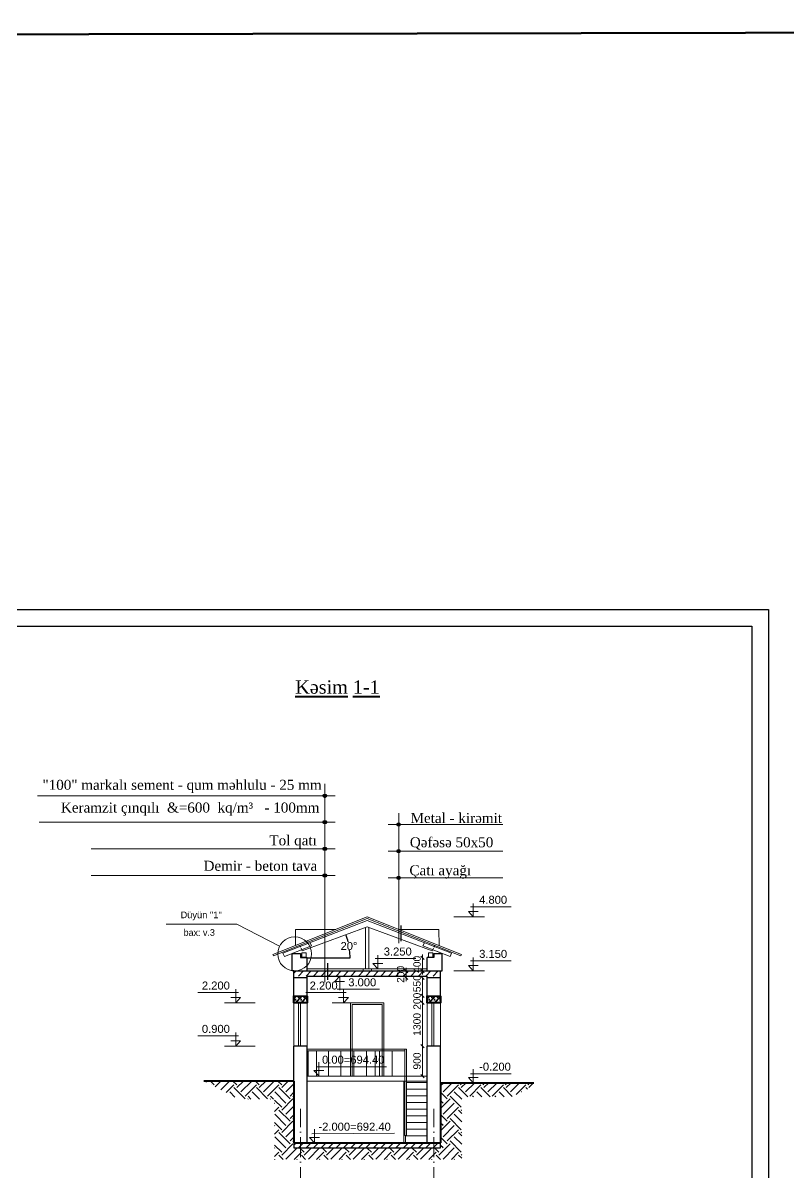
# Model space of a CAD drawing. Header units: millimetres. Extents: x 120281 to 1416367021, y -641565767 to 918373.
# Drawn here: x 512227 to 535176, y 723138 to 757603 of the extents above; entities that cross this region are included whole.
import ezdxf

# ---------------------------------------------------------------- set-up
doc = ezdxf.new("R2010")
doc.units = ezdxf.units.MM
doc.linetypes.add('ACAD_ISO02W100', pattern=[15, 12, -3])
doc.linetypes.add('ACAD_ISO10W100', pattern=[18, 12, -3, 0, -3])
for name, color, linetype, lineweight in [('Layer2', 7, 'Continuous', 13), ('аракясмя', 130, 'Continuous', 20), ('колонна', 50, 'Continuous', 40), ('ось', 20, 'ACAD_ISO02W100', 0), ('размер', 90, 'Continuous', 40), ('размер2', 210, 'Continuous', 15), ('размер_Ном._пера__1', 7, 'Continuous', 15), ('стены', 32, 'Continuous', 40)]:
    doc.layers.add(name, color=color, linetype=linetype, lineweight=lineweight)
doc.styles.add('Arial AzLat', font='AZLTM.TTF', dxfattribs={"height": 300})
doc.styles.get("Standard").update_dxf_attribs({"font": 'arial.ttf'})
doc.styles.add('Times New  Roman', font='times.ttf')
doc.styles.add('Times New Roman', font='times.ttf', dxfattribs={"height": 300})
doc.dimstyles.new('Farid 250', dxfattribs={"dimtxt": 220, "dimasz": 100, "dimexe": 100, "dimexo": 300, "dimgap": 50, "dimtad": 1, "dimdec": 0, "dimzin": 0, "dimdsep": 46, "dimtxsty": 'Standard', "dimblk": 'OBLIQUE', "dimcen": 10, "dimse1": 1, "dimse2": 1, "dimclrd": 256, "dimclre": 1, "dimclrt": 1, "dimadec": 0, "dimazin": 0, "dimtfac": 1, "dimtdec": 0, "dimtix": 1, "dimtmove": 1, "dimatfit": 2, "dimldrblk": 'ARCHTICK', "dimfxl": 1, "dimtolj": 1, "dimtzin": 0, "dimlwd": -1, "dimlwe": 9, "dimarcsym": 0})
doc.dimstyles.get("Standard").update_dxf_attribs({"dimtxt": 0.18, "dimasz": 0.18, "dimexe": 0.18, "dimexo": 0.0625, "dimgap": 0.09, "dimtad": 0, "dimtih": 1, "dimtoh": 1, "dimdec": 4, "dimzin": 0, "dimdsep": 46, "dimtxsty": 'Standard', "dimcen": 0.09, "dimadec": 0, "dimazin": 0, "dimtfac": 1, "dimtdec": 4, "dimtofl": 0, "dimtmove": 0, "dimatfit": 3, "dimfxl": 1, "dimtolj": 1, "dimtzin": 0, "dimarcsym": 0})

# ---------------------------------------------------------------- blocks, each defined once
blk = doc.blocks.new('*D269')
at = {"color": 0, "linetype": 'Continuous', "lineweight": -2, "transparency": 16777216}
blk.add_line((520754, 729567), (522038, 729567), dxfattribs=at)
for start, end in [(13.6867, 20.1495), (0.0052, 6.508)]:
    blk.add_arc((520049, 729567), 1990, start, end, dxfattribs=at)
at = {"color": 0, "linetype": 'Continuous', "lineweight": 53, "transparency": 16777216}
for points in [[(521916, 730253), (521916, 730253), (521916, 730253)], [(522038, 729567), (522038, 729567), (522038, 729567)]]:
    blk.add_solid(points, dxfattribs=at)
at = {"layer": 'Defpoints', "color": 0, "linetype": 'Continuous', "lineweight": 53, "transparency": 16777216}
for p in [(522554, 730487), (520607, 729772), (522024, 729800), (520554, 729567), (520754, 729567)]:
    blk.add_point(p, dxfattribs=at)
at = {"color": 0, "linetype": 'Continuous', "lineweight": 13, "transparency": 16777216, "insert": (522007, 729915), "char_height": 240, "attachment_point": 5}
blk.add_mtext('\\A1;20°', dxfattribs=at)
blk = doc.blocks.new('_Oblique')
at = {"color": 0, "linetype": 'ByBlock', "lineweight": -2}
blk.add_line((-0.5, -0.5), (0.5, 0.5), dxfattribs=at)
blk = doc.blocks.new('*D320')
at = {"layer": 'Defpoints', "color": 0, "lineweight": 53, "transparency": 16777216}
for p in [(524210, 726917), (524354, 726917), (524354, 726017)]:
    blk.add_point(p, dxfattribs=at)
at = {"layer": 'размер_Ном._пера__1', "transparency": 16777216}
blk.add_line((524210, 726017), (524210, 726917), dxfattribs=at)
at = {"layer": 'размер_Ном._пера__1', "transparency": 16777216, "xscale": 100, "yscale": 100, "zscale": 100}
for p, rotation in [((524210, 726917), 90), ((524210, 726017), 270)]:
    blk.add_blockref('_Oblique', p, dxfattribs=dict(at, rotation=rotation))
at = {"layer": 'размер_Ном._пера__1', "color": 1, "transparency": 16777216, "insert": (524048, 726467), "char_height": 220, "attachment_point": 5, "rotation": 90}
blk.add_mtext('\\A1;900', dxfattribs=at)
blk = doc.blocks.new('_ArchTick')
at = {"color": 0, "linetype": 'ByBlock', "const_width": 0.15}
blk.add_lwpolyline([(-0.5, -0.5), (0.5, 0.5)], dxfattribs=at)
blk = doc.blocks.new('*D321')
at = {"layer": 'Defpoints', "color": 0, "lineweight": 53, "transparency": 16777216}
for p in [(524210, 728217), (524354, 728217), (524354, 726917)]:
    blk.add_point(p, dxfattribs=at)
at = {"layer": 'размер_Ном._пера__1', "transparency": 16777216}
blk.add_line((524210, 726917), (524210, 728217), dxfattribs=at)
at = {"layer": 'размер_Ном._пера__1', "transparency": 16777216, "xscale": 100, "yscale": 100, "zscale": 100}
for p, rotation in [((524210, 728217), 90), ((524210, 726917), 270)]:
    blk.add_blockref('_Oblique', p, dxfattribs=dict(at, rotation=rotation))
at = {"layer": 'размер_Ном._пера__1', "color": 1, "transparency": 16777216, "insert": (524047, 727567), "char_height": 220, "attachment_point": 5, "rotation": 90}
blk.add_mtext('\\A1;1300', dxfattribs=at)
blk = doc.blocks.new('*D322')
at = {"layer": 'Defpoints', "color": 0, "lineweight": 53, "transparency": 16777216}
for p in [(524210, 728418), (524354, 728418), (524354, 728217)]:
    blk.add_point(p, dxfattribs=at)
at = {"layer": 'размер_Ном._пера__1', "transparency": 16777216}
blk.add_line((524210, 728217), (524210, 728418), dxfattribs=at)
at = {"layer": 'размер_Ном._пера__1', "transparency": 16777216, "xscale": 100, "yscale": 100, "zscale": 100}
for p, rotation in [((524210, 728418), 90), ((524210, 728217), 270)]:
    blk.add_blockref('_Oblique', p, dxfattribs=dict(at, rotation=rotation))
at = {"layer": 'размер_Ном._пера__1', "color": 1, "transparency": 16777216, "insert": (524048, 728261), "char_height": 220, "attachment_point": 5, "rotation": 90}
blk.add_mtext('\\A1;200', dxfattribs=at)
blk = doc.blocks.new('*D323')
at = {"layer": 'Defpoints', "color": 0, "lineweight": 53, "transparency": 16777216}
for p in [(524210, 728967), (524356, 728967), (524354, 728418)]:
    blk.add_point(p, dxfattribs=at)
at = {"layer": 'размер_Ном._пера__1', "transparency": 16777216}
blk.add_line((524210, 728418), (524210, 728967), dxfattribs=at)
at = {"layer": 'размер_Ном._пера__1', "transparency": 16777216, "xscale": 100, "yscale": 100, "zscale": 100}
for p, rotation in [((524210, 728967), 90), ((524210, 728418), 270)]:
    blk.add_blockref('_Oblique', p, dxfattribs=dict(at, rotation=rotation))
at = {"layer": 'размер_Ном._пера__1', "color": 1, "transparency": 16777216, "insert": (524048, 728787), "char_height": 220, "attachment_point": 5, "rotation": 90}
blk.add_mtext('\\A1;550', dxfattribs=at)
blk = doc.blocks.new('*D283')
at = {"layer": 'Defpoints', "color": 0, "lineweight": 53, "transparency": 16777216}
for p in [(523719, 729167), (523863, 729167), (523865, 728967)]:
    blk.add_point(p, dxfattribs=at)
at = {"layer": 'размер_Ном._пера__1', "transparency": 16777216}
for p, q in [((523719, 729167), (523719, 729267)), ((523719, 728967), (523719, 729167)), ((523719, 728967), (523719, 728867))]:
    blk.add_line(p, q, dxfattribs=at)
at = {"layer": 'размер_Ном._пера__1', "transparency": 16777216, "xscale": 100, "yscale": 100, "zscale": 100}
for p, rotation in [((523719, 729167), 270), ((523719, 728967), 90)]:
    blk.add_blockref('_Oblique', p, dxfattribs=dict(at, rotation=rotation))
at = {"layer": 'размер_Ном._пера__1', "color": 1, "transparency": 16777216, "insert": (523557, 729067), "char_height": 220, "attachment_point": 5, "rotation": 90}
blk.add_mtext('\\A1;200', dxfattribs=at)
blk = doc.blocks.new('*D324')
at = {"layer": 'Defpoints', "color": 0, "lineweight": 53, "transparency": 16777216}
for p in [(524210, 729567), (524356, 729567), (524354, 729167)]:
    blk.add_point(p, dxfattribs=at)
at = {"layer": 'размер_Ном._пера__1', "transparency": 16777216}
for p, q in [((524210, 729567), (524210, 729667)), ((524210, 729167), (524210, 729567)), ((524210, 729167), (524210, 729067))]:
    blk.add_line(p, q, dxfattribs=at)
at = {"layer": 'размер_Ном._пера__1', "transparency": 16777216, "xscale": 100, "yscale": 100, "zscale": 100}
for p, rotation in [((524210, 729567), 270), ((524210, 729167), 90)]:
    blk.add_blockref('_Oblique', p, dxfattribs=dict(at, rotation=rotation))
at = {"layer": 'размер_Ном._пера__1', "color": 1, "transparency": 16777216, "insert": (524048, 729367), "char_height": 220, "attachment_point": 5, "rotation": 90}
blk.add_mtext('\\A1;400', dxfattribs=at)

msp = doc.modelspace()

# ---------------------------------------------------------------- hatches: boundary and pattern name
at = {"lineweight": 30}
h = msp.add_hatch(dxfattribs=at)
h.set_pattern_fill('ANSI31', color=256, scale=50)
h.set_pattern_definition([(45, (155746.38, -85417.65), (-112.253202, 112.253202), [])])
h.paths.add_polyline_path([(520553.07981, 729167.2852), (520353.8915, 729167.2852), (520353.8915, 729017.2852), (520553.07981, 729017.2852)])
h.paths.add_polyline_path([(524553.07981, 729167.2852), (520553.07981, 729167.2852), (520553.07981, 729017.2852), (524553.07981, 729017.2852)])
h.paths.add_polyline_path([(524753.8915, 729167.2852), (524553.07981, 729167.2852), (524553.07981, 729017.2852), (524753.8915, 729017.2852)])
h = msp.add_hatch(dxfattribs=at)
h.set_pattern_fill('ANSI31', color=256, scale=50)
h.set_pattern_definition([(45, (155746.38, -90567.65), (-112.253202, 112.253202), [])])
h.paths.add_polyline_path([(520553.07981, 724017.2852), (520353.8915, 724017.2852), (520353.8915, 723867.2852), (520553.07981, 723867.2852)])
h.paths.add_polyline_path([(524553.07981, 724017.2852), (520553.07981, 724017.2852), (520553.07981, 723867.2852), (524553.07981, 723867.2852)])
h.paths.add_polyline_path([(524753.8915, 724017.2852), (524553.07981, 724017.2852), (524553.07981, 723867.2852), (524753.8915, 723867.2852)])
at = {"layer": 'размер'}
h = msp.add_hatch(color=0, dxfattribs=at)
h.paths.add_polyline_path([(521284.36733, 734464.93083, -0.4142135624), (521324.37485, 734424.92331), (521284.36733, 734424.92331)])
h.paths.add_polyline_path([(521284.36733, 734464.93083), (521284.36733, 734424.92331), (521244.35981, 734424.92331, -0.4142135624)])
h.paths.add_polyline_path([(521244.35981, 734424.92331), (521284.36733, 734424.92331), (521284.36733, 734384.91579, -0.4142135624)])
h.paths.add_polyline_path([(521284.36733, 734424.92331), (521324.37485, 734424.92331, -0.4142135624), (521284.36733, 734384.91579)])
h = msp.add_hatch(color=0, dxfattribs=at)
h.paths.add_polyline_path([(521284.36733, 733672.92703, -0.4142135624), (521324.37485, 733632.91951), (521284.36733, 733632.91951)])
h.paths.add_polyline_path([(521284.36733, 733672.92703), (521284.36733, 733632.91951), (521244.35981, 733632.91951, -0.4142135624)])
h.paths.add_polyline_path([(521244.35981, 733632.91951), (521284.36733, 733632.91951), (521284.36733, 733592.91199, -0.4142135624)])
h.paths.add_polyline_path([(521284.36733, 733632.91951), (521324.37485, 733632.91951, -0.4142135624), (521284.36733, 733592.91199)])
h = msp.add_hatch(color=0, dxfattribs=at)
h.paths.add_polyline_path([(523497.11615, 733603.73534, 0.4142135624), (523457.10863, 733563.72782), (523497.11615, 733563.72782)])
h.paths.add_polyline_path([(523497.11615, 733603.73534), (523497.11615, 733563.72782), (523537.12367, 733563.72782, 0.4142135624)])
h.paths.add_polyline_path([(523537.12367, 733563.72782), (523497.11615, 733563.72782), (523497.11615, 733523.7203, 0.4142135624)])
h.paths.add_polyline_path([(523497.11615, 733563.72782), (523457.10863, 733563.72782, 0.4142135624), (523497.11615, 733523.7203)])
h = msp.add_hatch(color=0, dxfattribs=at)
h.paths.add_polyline_path([(521284.36733, 732872.77663, -0.4142135624), (521324.37485, 732832.76911), (521284.36733, 732832.76911)])
h.paths.add_polyline_path([(521284.36733, 732872.77663), (521284.36733, 732832.76911), (521244.35981, 732832.76911, -0.4142135624)])
h.paths.add_polyline_path([(521244.35981, 732832.76911), (521284.36733, 732832.76911), (521284.36733, 732792.76159, -0.4142135624)])
h.paths.add_polyline_path([(521284.36733, 732832.76911), (521324.37485, 732832.76911, -0.4142135624), (521284.36733, 732792.76159)])
h = msp.add_hatch(color=0, dxfattribs=at)
h.paths.add_polyline_path([(523497.11615, 732803.58494, 0.4142135624), (523457.10863, 732763.57742), (523497.11615, 732763.57742)])
h.paths.add_polyline_path([(523497.11615, 732803.58494), (523497.11615, 732763.57742), (523537.12367, 732763.57742, 0.4142135624)])
h.paths.add_polyline_path([(523537.12367, 732763.57742), (523497.11615, 732763.57742), (523497.11615, 732723.5699, 0.4142135624)])
h.paths.add_polyline_path([(523497.11615, 732763.57742), (523457.10863, 732763.57742, 0.4142135624), (523497.11615, 732723.5699)])
h = msp.add_hatch(color=0, dxfattribs=at)
h.paths.add_polyline_path([(521284.36733, 732072.62623, -0.4142135624), (521324.37485, 732032.61871), (521284.36733, 732032.61871)])
h.paths.add_polyline_path([(521284.36733, 732072.62623), (521284.36733, 732032.61871), (521244.35981, 732032.61871, -0.4142135624)])
h.paths.add_polyline_path([(521244.35981, 732032.61871), (521284.36733, 732032.61871), (521284.36733, 731992.61119, -0.4142135624)])
h.paths.add_polyline_path([(521284.36733, 732032.61871), (521324.37485, 732032.61871, -0.4142135624), (521284.36733, 731992.61119)])
h = msp.add_hatch(color=0, dxfattribs=at)
h.paths.add_polyline_path([(523497.11615, 732003.43454, 0.4142135624), (523457.10863, 731963.42702), (523497.11615, 731963.42702)])
h.paths.add_polyline_path([(523497.11615, 732003.43454), (523497.11615, 731963.42702), (523537.12367, 731963.42702, 0.4142135624)])
h.paths.add_polyline_path([(523537.12367, 731963.42702), (523497.11615, 731963.42702), (523497.11615, 731923.4195, 0.4142135624)])
h.paths.add_polyline_path([(523497.11615, 731963.42702), (523457.10863, 731963.42702, 0.4142135624), (523497.11615, 731923.4195)])
h = msp.add_hatch(dxfattribs=at)
h.set_pattern_fill('SACNCR', color=0, scale=50, angle=180, style=0)
h.set_pattern_definition([(225, (936304.97, 927754.93), (84.1899, -84.1899), []), (225, (936220.78, 927754.93), (84.1899, -84.1899), [0, -119.0625])])
h.paths.add_polyline_path([(520553.8915, 728417.48015), (520353.8915, 728417.67201), (520353.8915, 728417.2852), (520553.8915, 728417.2852)])
h.paths.add_polyline_path([(520753.8915, 728417.28829), (520553.8915, 728417.48015), (520553.8915, 728417.2852), (520753.8915, 728417.2852)])
h.paths.add_polyline_path([(520753.8915, 728417.2852), (520553.8915, 728417.2852), (520553.8915, 728217.2852), (520753.8915, 728217.2852)])
h.paths.add_polyline_path([(520553.8915, 728417.2852), (520353.8915, 728417.2852), (520353.8915, 728217.2852), (520553.8915, 728217.2852)])
h = msp.add_hatch(dxfattribs=at)
h.set_pattern_fill('SACNCR', color=0, scale=50, angle=180, style=0)
h.set_pattern_definition([(225, (940304.97, 927754.93), (84.1899, -84.1899), []), (225, (940220.78, 927754.93), (84.1899, -84.1899), [0, -119.0625])])
h.paths.add_polyline_path([(524553.8915, 728417.48015), (524353.8915, 728417.67201), (524353.8915, 728417.2852), (524553.8915, 728417.2852)])
h.paths.add_polyline_path([(524753.8915, 728417.28829), (524553.8915, 728417.48015), (524553.8915, 728417.2852), (524753.8915, 728417.2852)])
h.paths.add_polyline_path([(524753.8915, 728417.2852), (524553.8915, 728417.2852), (524553.8915, 728217.2852), (524753.8915, 728217.2852)])
h.paths.add_polyline_path([(524553.8915, 728417.2852), (524353.8915, 728417.2852), (524353.8915, 728217.2852), (524553.8915, 728217.2852)])
at = {"layer": 'размер', "lineweight": 25}
h = msp.add_hatch(dxfattribs=at)
h.set_pattern_fill('EARTH', color=0, scale=75, angle=45)
h.set_pattern_definition([(45, (566039.28, 2472524.1), (6e-14, 673.51921), [476.25, -476.25]), (45, (565913, 2472650.4), (6e-14, 673.51921), [476.25, -476.25]), (45, (565786.7, 2472776.7), (6e-14, 673.51921), [476.25, -476.25]), (135, (565786.7, 2472860.87), (-673.51921, 6e-14), [476.25, -476.25]), (135, (565913, 2472987.15), (-673.51921, 6e-14), [476.25, -476.25]), (135, (566039.28, 2473113.44), (-673.51921, 6e-14), [476.25, -476.25])])
h.paths.add_polyline_path([(517652.13936, 725867.2852), (520353.8915, 725867.2852), (520353.8915, 723867.2852), (524753.8915, 723867.2852), (524753.8915, 725817.2852), (527751.78057, 725817.2852), (526873.88806, 725388.53442), (525388.90111, 725388.53442), (525388.90111, 723518.03762), (519773.06913, 723518.03762), (519773.06913, 725326.69982), (518701.45588, 725326.69982)])

# ---------------------------------------------------------------- linework, layer by layer
at = {"color": 0, "linetype": 'Continuous', "lineweight": 5}
for p, q in [((526868.68186, 731092.48047), (525656.3831, 731092.48047)), ((525736.3831, 731191.33076), (525736.3831, 730789.41588)), ((525736.3831, 730789.41588), (525587.55874, 730949.41588)), ((525587.55874, 730949.41588), (525882.94405, 730949.41588)), ((522875.03152, 729639.03086), (522875.03152, 729237.11599)), ((522875.03152, 729237.11599), (522726.20716, 729397.11599)), ((522726.20716, 729397.11599), (523021.59247, 729397.11599)), ((524007.33028, 729540.18058), (522795.03152, 729540.18058)), ((525736.3831, 729167.2852), (525587.55874, 729327.2852)), ((525587.55874, 729327.2852), (525882.94405, 729327.2852)), ((526868.68186, 729470.34979), (525656.3831, 729470.34979)), ((525736.3831, 729569.20007), (525736.3831, 729167.2852)), ((521728.4057, 729017.2852), (521579.58134, 728857.2852)), ((521728.4057, 728595.28394), (521728.4057, 729017.2852)), ((518607.82994, 728619.20007), (518607.82994, 728217.2852)), ((521579.58134, 728857.2852), (521874.96665, 728857.2852)), ((522921.87491, 728623.98294), (521648.4057, 728623.98294)), ((521840.47176, 728619.20007), (521840.47176, 728217.2852)), ((517475.53118, 728520.34979), (518687.82994, 728520.34979)), ((518756.6543, 728377.2852), (518461.26899, 728377.2852)), ((518607.82994, 728217.2852), (518756.6543, 728377.2852)), ((520708.173, 728520.34979), (521920.47176, 728520.34979)), ((521989.29612, 728377.2852), (521693.91081, 728377.2852)), ((521840.47176, 728217.2852), (521989.29612, 728377.2852)), ((518607.82994, 727319.20007), (518607.82994, 726917.2852)), ((517475.53118, 727220.34979), (518687.82994, 727220.34979)), ((518756.6543, 727077.2852), (518461.26899, 727077.2852)), ((518607.82994, 726917.2852), (518756.6543, 727077.2852)), ((523132.10246, 726295.6943), (521023.3662, 726295.6943)), ((521103.3662, 726428.94322), (521103.3662, 726027.02835)), ((525736.3831, 726219.20007), (525736.3831, 725817.2852)), ((521103.3662, 726027.02835), (520954.54184, 726187.02835)), ((520954.54184, 726187.02835), (521249.92715, 726187.02835)), ((525736.3831, 725817.2852), (525587.55874, 725977.2852)), ((525587.55874, 725977.2852), (525882.94405, 725977.2852)), ((526868.68186, 726085.95115), (525656.3831, 726085.95115)), ((520971.07515, 724017.2852), (520822.25079, 724177.2852)), ((520822.25079, 724177.2852), (521117.63609, 724177.2852)), ((523367.71051, 724301.17669), (520891.07515, 724285.95115)), ((520971.07515, 724419.20007), (520971.07515, 724017.2852))]:
    msp.add_line(p, q, dxfattribs=at)
at = {"color": 0, "linetype": 'Continuous', "lineweight": 13}
for p, q in [((519724.50901, 729664.76158), (522554.77668, 730789.41588)), ((519744.30929, 729622.11073), (522554.77668, 730737.57292)), ((520024.14138, 729700.17733), (522554.77668, 730685.72996)), ((525385.04436, 729664.76158), (522554.77668, 730789.41588)), ((525365.24407, 729622.11073), (522554.77668, 730737.57292)), ((525085.41198, 729700.17733), (522554.77668, 730685.72996)), ((520404.51214, 730416.4429), (520397.65558, 729932.24766)), ((521616.16526, 730416.4429), (520404.51214, 730416.4429)), ((520606.87022, 729772.2156), (522554.77668, 730487.24154)), ((524502.68314, 729772.2156), (522554.77668, 730487.24154)), ((523493.3881, 730416.4429), (524705.04122, 730416.4429)), ((524705.04122, 730416.4429), (524711.89779, 729932.24766)), ((520837.52504, 730016.94854), (520883.7281, 729917.42471)), ((524272.02832, 730016.94854), (524225.82526, 729917.42471)), ((519724.50901, 729664.76158), (519744.30929, 729622.11073)), ((520024.14986, 729700.15907), (520070.35291, 729600.63523)), ((520883.7281, 729917.42471), (520070.35291, 729600.63523)), ((520555.35626, 729883.1794), (520531.06187, 729935.51081)), ((520568.96601, 729853.86327), (520606.87016, 729772.21572)), ((524225.82526, 729917.42471), (525039.20045, 729600.63523)), ((524540.58735, 729853.86327), (524502.6832, 729772.21572)), ((524554.1971, 729883.1794), (524578.49149, 729935.51081)), ((525085.40351, 729700.15907), (525039.20045, 729600.63523)), ((525385.04436, 729664.76158), (525365.24407, 729622.11073))]:
    msp.add_line(p, q, dxfattribs=at)
at = {"color": 0, "linetype": 'Continuous', "lineweight": 9}
for p, q in [((520576.39592, 729575.41238), (520565.49229, 729586.91929)), ((520734.05347, 729575.41238), (520576.39592, 729575.41238)), ((520734.05347, 729575.41238), (520744.9571, 729586.91929)), ((524375.49989, 729575.41238), (524364.59627, 729586.91929)), ((524375.49989, 729575.41238), (524533.15744, 729575.41238)), ((524533.15744, 729575.41238), (524544.06107, 729586.91929))]:
    msp.add_line(p, q, dxfattribs=at)
at = {"color": 244, "lineweight": 53, "true_color": 0x991b1e}
msp.add_lwpolyline([(440324.24024, 757119.90004), (681637.27816, 757603.30928), (681637.27816, 688202.32989), (440324.24024, 687718.92066)], close=True, dxfattribs=at)
at = {"color": 0, "linetype": 'Continuous', "lineweight": 13}
for points in [[(520720.83431, 729710.64549), (520590.80987, 729710.64549), (520590.80987, 729580.62105), (520720.83431, 729580.62105)], [(524388.71906, 729710.64549), (524518.7435, 729710.64549), (524518.7435, 729580.62105), (524388.71906, 729580.62105)]]:
    msp.add_lwpolyline(points, close=True, dxfattribs=at)
at = {"color": 0, "lineweight": 30}
msp.add_lwpolyline([(520353.8915, 723867.2852), (524753.8915, 723867.2852), (524753.8915, 724017.2852), (520353.8915, 724017.2852)], close=True, dxfattribs=at)
at = {"layer": 'Layer2', "color": 0}
for p, q in [((522428.89151, 729167.2852), (522428.89151, 729237.11599)), ((522678.8915, 729237.11599), (522678.8915, 729167.2852))]:
    msp.add_line(p, q, dxfattribs=at)
msp.add_lwpolyline([(522504.58582, 730468.81778), (522504.58582, 729237.11599), (522604.58582, 729237.11599), (522604.58582, 730468.9579)], dxfattribs=at)
at = {"layer": 'аракясмя', "color": 0, "lineweight": 9}
for p, q in [((520489.19932, 728217.2852), (520489.19932, 726917.2852)), ((520553.8915, 728217.2852), (520553.8915, 726917.2852)), ((524489.19932, 728217.2852), (524489.19932, 726917.2852)), ((524553.8915, 728217.2852), (524553.8915, 726917.2852)), ((524553.8915, 728217.2852), (524553.8915, 726917.2852))]:
    msp.add_line(p, q, dxfattribs=at)
at = {"layer": 'колонна', "color": 0}
for points in [[(520353.8915, 728417.67201), (520753.8915, 728417.28829), (520753.8915, 728217.2852), (520353.8915, 728217.2852)], [(524353.8915, 728417.67201), (524753.8915, 728417.28829), (524753.8915, 728217.2852), (524353.8915, 728217.2852)]]:
    msp.add_lwpolyline(points, close=True, dxfattribs=at)
at = {"layer": 'ось', "color": 0, "linetype": 'ACAD_ISO10W100', "ltscale": 50}
for p, q in [((520553.07981, 721782.96267), (520553.07981, 725035.42115)), ((524553.07981, 721782.96267), (524553.07981, 725035.42115))]:
    msp.add_line(p, q, dxfattribs=at)
at = {"layer": 'размер', "color": 0, "lineweight": 20}
for p, q in [((521284.36733, 728832.15865), (521284.36733, 734782.95259)), ((521596.65307, 734424.92331), (512667.60664, 734424.92331)), ((523497.11615, 730001.78585), (523497.11615, 733905.41084)), ((521596.65307, 733632.91951), (512713.36169, 733632.91951)), ((523184.83042, 733563.72782), (526619.79748, 733563.72782)), ((521596.65307, 732832.76911), (514271.97349, 732832.76911)), ((523184.83042, 732763.57742), (526619.79748, 732763.57742)), ((521596.65307, 732032.61871), (514271.97349, 732032.61871)), ((523184.83042, 731963.42702), (526619.79748, 731963.42702)), ((516520.10397, 730570.3071), (518641.27159, 730570.3071)), ((518641.27159, 730570.3071), (519920.63605, 729907.6415)), ((520304.1212, 729691.68219), (520553.9385, 729789.08917)), ((524805.89155, 729691.68219), (524555.61486, 729789.08917)), ((520755.28014, 729237.11599), (524353.8915, 729237.11599)), ((522478.8915, 729237.11599), (522628.8915, 729237.11599)), ((520753.8915, 728217.2852), (520353.8915, 728217.2852)), ((520353.8915, 728217.2852), (520353.8915, 726917.2852)), ((520753.8915, 728217.2852), (520753.8915, 726917.2852)), ((524753.8915, 728217.2852), (524353.8915, 728217.2852)), ((524353.8915, 728217.2852), (524353.8915, 726917.2852)), ((524753.8915, 728217.2852), (524753.8915, 726917.2852)), ((523728.8915, 726827.02398), (520753.8915, 726827.02398)), ((523678.8915, 726777.02398), (520753.8915, 726777.02398)), ((520781.95525, 726777.02398), (520781.95525, 726027.02398)), ((521034.72248, 726777.02398), (521034.72248, 726027.02398)), ((521394.20425, 726777.02398), (521394.20425, 726027.02398)), ((521766.3425, 726777.02398), (521766.3425, 726027.02398)), ((522150.72975, 726777.02398), (522150.72975, 726027.02398)), ((522535.117, 726777.02398), (522535.117, 726027.02398)), ((522788.27875, 726777.02398), (522788.27875, 726027.02398)), ((522919.50425, 726777.02398), (522919.50425, 726027.02398)), ((523303.8915, 726777.02398), (523303.8915, 726027.02398)), ((523678.8915, 726827.02398), (523678.8915, 724235.05472)), ((523728.8915, 726827.02398), (523728.8915, 724235.05472)), ((520753.8915, 726017.2852), (524353.8915, 726017.2852)), ((520753.8915, 725867.2852), (524353.8915, 725867.2852)), ((523653.8915, 725877.02398), (523653.8915, 724027.02398)), ((523653.8915, 725827.02398), (523678.8915, 725827.02398)), ((523653.8915, 725627.02398), (523678.8915, 725627.02398)), ((523728.8915, 725827.02398), (524353.8915, 725827.02398)), ((523728.8915, 725627.02398), (524353.8915, 725627.02398)), ((523653.8915, 725427.02398), (523678.8915, 725427.02398)), ((523653.8915, 725227.02398), (523678.8915, 725227.02398)), ((523728.8915, 725427.02398), (524353.8915, 725427.02398)), ((523728.8915, 725227.02398), (524353.8915, 725227.02398)), ((523653.8915, 725027.02398), (523678.8915, 725027.02398)), ((523653.8915, 724827.02398), (523678.8915, 724827.02398)), ((523728.8915, 725027.02398), (524353.8915, 725027.02398)), ((523728.8915, 724827.02398), (524353.8915, 724827.02398)), ((523653.8915, 724627.02398), (523678.8915, 724627.02398)), ((523728.8915, 724627.02398), (524353.8915, 724627.02398)), ((523653.8915, 724427.02398), (523678.8915, 724427.02398)), ((523728.8915, 724235.05472), (523678.8915, 724235.05472)), ((523703.8915, 724235.05472), (523703.8915, 724027.02398)), ((523703.8915, 724227.02398), (524353.8915, 724227.02398)), ((523728.8915, 724427.02398), (524353.8915, 724427.02398))]:
    msp.add_line(p, q, dxfattribs=at)
at = {"layer": 'размер', "color": 0, "lineweight": 15}
for p, q in [((526073.65302, 730789.41588), (525148.00902, 730789.41588)), ((526073.65302, 729167.2852), (525148.00902, 729167.2852)), ((518270.56002, 728217.2852), (519196.20402, 728217.2852)), ((521503.20184, 728217.2852), (522428.84584, 728217.2852)), ((518270.56002, 726917.2852), (519196.20402, 726917.2852))]:
    msp.add_line(p, q, dxfattribs=at)
at = {"layer": 'размер', "color": 0, "lineweight": 25}
for p, q in [((523568.2325, 730066.28996), (523568.2325, 730531.73804)), ((521367.62731, 728898.75298), (521367.62731, 729399.09114))]:
    msp.add_line(p, q, dxfattribs=at)
at = {"layer": 'размер', "color": 0, "lineweight": 30}
for p, q in [((520303.8915, 729167.2852), (520304.1212, 729691.68219)), ((520304.12194, 729693.36553), (520347.31713, 729693.36553)), ((520347.31713, 729693.36553), (520399.08748, 729693.36553)), ((520399.08748, 729693.36553), (520450.85784, 729693.36553)), ((520450.85784, 729693.36553), (520502.6282, 729693.36553)), ((520502.6282, 729693.36553), (520554.39855, 729693.36553)), ((520553.9385, 729693.36553), (520553.9385, 729567.2852)), ((524555.61486, 729691.50329), (524555.61486, 729567.2852)), ((524555.61486, 729691.50329), (524598.81005, 729691.50329)), ((524598.81005, 729691.50329), (524650.58041, 729691.50329)), ((524650.58041, 729691.50329), (524702.35076, 729691.50329)), ((524702.35076, 729691.50329), (524754.12112, 729691.50329)), ((524754.12112, 729691.50329), (524805.89148, 729691.50329)), ((524805.66186, 729167.2852), (524805.89155, 729691.68219)), ((520553.9385, 729567.2852), (520754.0043, 729567.2852)), ((520753.8915, 729167.2852), (520754.0043, 729567.2852)), ((524355.66186, 729167.2852), (524355.54906, 729567.2852)), ((524555.61486, 729567.2852), (524355.54906, 729567.2852)), ((520353.8915, 729167.2852), (520303.8915, 729167.2852)), ((520353.8915, 728217.2852), (520353.8915, 729167.2852)), ((520755.66186, 728967.2852), (520354.09622, 728967.2852)), ((520354.15082, 729167.2852), (524753.8915, 729167.2852)), ((520753.8915, 728217.2852), (520753.8915, 729017.2852)), ((520754.98081, 729017.2852), (524353.8915, 729017.2852)), ((524353.8915, 728217.2852), (524353.8915, 729017.2852)), ((524755.66186, 728967.2852), (524355.66186, 728967.2852)), ((524753.8915, 728217.2852), (524753.8915, 729167.2852)), ((524753.8915, 729167.2852), (524805.66186, 729167.2852)), ((520353.8915, 724017.2852), (520353.8915, 726917.2852)), ((520753.8915, 726917.2852), (520353.8915, 726917.2852)), ((520753.8915, 724017.2852), (520753.8915, 726917.2852)), ((524753.8915, 726917.2852), (524353.8915, 726917.2852)), ((524353.8915, 724017.2852), (524353.8915, 726917.2852)), ((524753.8915, 724017.2852), (524753.8915, 726917.2852))]:
    msp.add_line(p, q, dxfattribs=at)
at = {"layer": 'размер', "color": 0, "lineweight": 20}
for points in [[(522053.8915, 726017.2852), (522053.8915, 728217.2852), (523053.8915, 728217.2852), (523053.8915, 726017.2852)], [(522103.8915, 726017.2852), (522103.8915, 728167.2852), (523003.8915, 728167.2852), (523003.8915, 726017.2852)]]:
    msp.add_lwpolyline(points, dxfattribs=at)
at = {"layer": 'размер', "color": 0}
for centre in [(521284.36733, 734424.92331), (521284.36733, 733632.91951), (523497.11615, 733563.72782), (521284.36733, 732832.76911), (523497.11615, 732763.57742), (521284.36733, 732032.61871), (523497.11615, 731963.42702)]:
    msp.add_circle(centre, 40.00752, dxfattribs=at)
at = {"layer": 'размер', "color": 0, "lineweight": 20}
msp.add_circle((520377.46698, 729681.97551), 509.52883, dxfattribs=at)
at = {"layer": 'размер2', "color": 0, "lineweight": 30}
for points in [[(492594.6215, 740013.03096), (534594.6215, 740013.03096), (534594.6215, 710313.03096), (492594.6215, 710313.03096)], [(494594.6215, 739513.03096), (534094.6215, 739513.03096), (534094.6215, 710813.03096), (494594.6215, 710813.03096)]]:
    msp.add_lwpolyline(points, close=True, dxfattribs=at)
at = {"layer": 'стены', "color": 0}
for p, q in [((520353.8915, 725867.2852), (517652.13936, 725867.2852)), ((520353.8915, 725867.2852), (520353.8915, 724017.2852)), ((524753.8915, 725817.2852), (527551.78057, 725817.2852)), ((524753.8915, 725817.2852), (524753.8915, 724017.2852)), ((520353.8915, 724017.2852), (524753.8915, 724017.2852))]:
    msp.add_line(p, q, dxfattribs=at)

# ---------------------------------------------------------------- texts
at = {"layer": 'размер', "color": 0}
for s, p in [('4.800', (525911.08884, 731183.78355)), ('3.250', (523049.73726, 729631.48366)), ('3.150', (525911.08884, 729561.65286)), ('3.000', (521985.34867, 728708.70251)), ('2.200', (517594.27017, 728611.31826)), ('2.200', (520826.91199, 728611.31826)), ('0.900', (517594.27017, 727311.65286)), ('0.00=694.40', (521198.36121, 726386.99738)), ('-0.200', (525911.08884, 726177.25423)), ('-2.000=692.40', (521089.12666, 724377.25423))]:
    msp.add_text(s, height=240, dxfattribs=at).set_placement(p)
at = {"layer": 'размер', "color": 0, "attachment_point": 1}
for s, insert, char_height, style in [('{\\LK\\fTimes New Roman|b0|i0|c238|p18;əsim 1-1}', (520394.48508, 737885.52042), 400, 'Times New  Roman'), ('"100" markal{\\fTimes New Roman|b0|i0|c238|p18;ı sement - qum məhlulu - 25 mm}', (512813.22033, 734901.58886), 300, 'Times New Roman'), ('{\\H1.5x;Metal - kir\\fTimes New Roman|b0|i0|c238|p18;əmit\\H0.66667x; }', (523853.09683, 733905.84034), 200, 'Times New  Roman'), ('Tol qat{\\fTimes New Roman|b0|i0|c238|p18;ı}', (519619.00539, 733235.66547), 300, 'Times New  Roman'), ('Q{\\fTimes New Roman|b0|i0|c238|p18;əfəsə 50x50 }', (523832.24056, 733178.70515), 300, 'Times New Roman'), ('Demir - beton tava', (517643.88147, 732473.35071), 300, 'Times New  Roman'), ('{\\fTimes New Roman|b0|i0|c238|p18;Çatı ayağı }', (523820.14615, 732338.23014), 300, 'Times New Roman'), ('bax: v.3', (517046.40331, 730421.6298), 200, 'Arial AzLat')]:
    msp.add_mtext(s, dxfattribs=dict(at, insert=insert, char_height=char_height, style=style))
at = {"layer": 'размер', "color": 0, "insert": (513365.79242, 734220.55444), "char_height": 300, "width": 7829.9567431, "attachment_point": 1, "style": 'Times New Roman'}
msp.add_mtext('Keramzit {\\fTimes New Roman|b0|i0|c238|p18;çınqılı  }&=600{\\fTimes New Roman|b0|i0|c238|p18;  }kq/m³   - 100mm', dxfattribs=at)
at = {"layer": 'размер', "color": 0, "insert": (516959.66859, 730950.79039), "char_height": 200, "attachment_point": 1, "style": 'Arial AzLat'}
msp.add_mtext_dynamic_manual_height_columns('D{\\fArial|b0|i0|c238|p34;üyün "1"}', width=2752.6828779, gutter_width=1000, heights=[0], dxfattribs=at)

# ---------------------------------------------------------------- dimensions: what is measured, and where the dimension line sits
at = {"color": 0, "linetype": 'Continuous', "lineweight": 13}
dim = msp.add_angular_dim_2l(base=(522024.43661, 729800.03866), line1=((520553.9385, 729567.2852), (520754.0043, 729567.2852)), line2=((520606.87022, 729772.2156), (522553.8915, 730486.83061)), dimstyle='Standard', override={"dimtxt": 240, "dimfxl": 150}, dxfattribs=at)
dim.commit()
dim.dimension.update_dxf_attribs({"geometry": '*D269', "text_midpoint": (522007.40386, 729915.41532)})
at = {"layer": 'размер_Ном._пера__1', "color": 0}
for base, p1, p2, picture, middle in [((524209.83305, 729567.2852), (524353.8915, 729167.2852), (524355.54906, 729567.2852), '*D324', (524047.507, 729367.2852)), ((523719.35271, 729167.2852), (523865.18152, 728967.2852), (523863.41116, 729167.2852), '*D283', (523557.02665, 729067.2852)), ((524209.83305, 728217.2852), (524353.8915, 726917.2852), (524353.8915, 728217.2852), '*D321', (524047.43196, 727567.2852)), ((524209.83305, 726917.2852), (524353.8915, 726017.2852), (524353.8915, 726917.2852), '*D320', (524047.507, 726467.2852))]:
    dim = msp.add_linear_dim(base=base, p1=p1, p2=p2, angle=90, dimstyle='Farid 250', dxfattribs=at)
    dim.commit()
    dim.dimension.update_dxf_attribs({"geometry": picture, "text_midpoint": middle})
for base, p1, p2, picture, middle in [((524209.83305, 728967.2852), (524353.8915, 728417.67201), (524355.66186, 728967.2852), '*D323', (524209.83305, 728787.22211)), ((524209.83305, 728417.67201), (524353.8915, 728217.2852), (524353.8915, 728417.67201), '*D322', (524209.83305, 728260.71044))]:
    dim = msp.add_linear_dim(base=base, p1=p1, p2=p2, angle=90, dimstyle='Farid 250', dxfattribs=at)
    dim.commit()
    dim.dimension.update_dxf_attribs({"geometry": picture, "text_midpoint": middle, "dimtype": 160})

doc.saveas('drawing.dxf')
